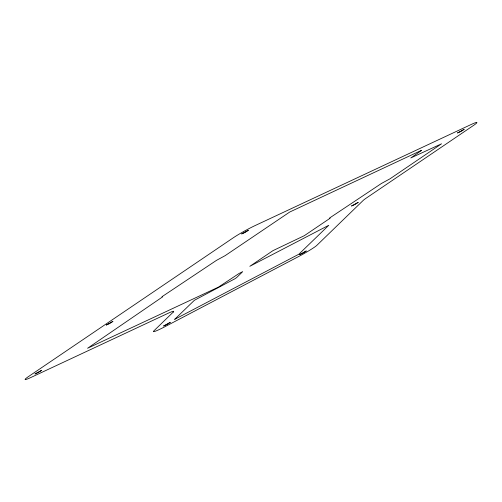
<?xml version="1.0" encoding="UTF-8"?>
<svg xmlns="http://www.w3.org/2000/svg" width="502" height="502" viewBox="0 0 502 502"><rect width="100%" height="100%" fill="white"/><g stroke="black" fill="none" stroke-linecap="round" stroke-linejoin="round"><path stroke-width="0.75" d="M174.727 319.31L298.847 254.225L328.797 225.272L249.827 266.305L272.988 250.63L304.312 235.683L329.758 218.477C331.069 217.717 328.496 218.521 330.278 217.548L381.394 183.494L390.048 178.787L441.528 143.81L410.768 157.967L421.598 150.38L420.983 150.569L289.723 212.032L225.172 255.631L216.469 260.375L162.366 296.45C160.991 297.253 163.69 296.343 161.845 297.379L87.58 348.262L218.433 287.138L239.027 273.49L242.736 271.62L236.53 277.675L234.66 278.911L194.362 300.303L174.734 319.285M35.052 373.946L38.309 372.528L41.71 370.3L35.077 373.908M106.305 325.001L109.561 323.583L112.963 321.355L106.305 325.001M163.665 325.961L166.915 324.543L170.322 322.315L163.665 325.961M241.738 233.894L244.989 232.476L248.396 230.249L241.738 233.894M299.638 254.596L302.888 253.177L306.295 250.944L299.638 254.596M351.595 205.971L354.851 204.552L358.252 202.325L351.595 205.971M457.554 132.936L460.805 131.518L464.212 129.29L457.554 132.936M173.278 312.049L153.838 330.893A17.79 1.393 -29 0 0 165.271 326.532L298.062 256.836A17.79 1.393 -29 0 0 316.881 245.315L363.191 200.43A17.79 1.393 -29 0 1 366.165 198.171L473.48 125.456A17.79 1.393 -29 0 0 471.071 124.54L255.054 225.593A17.79 1.393 -29 0 0 233.16 237.879L28.52 376.544A17.79 1.393 -29 0 0 30.929 377.46L167.888 313.392A17.79 1.393 -29 0 1 173.278 312.049"/></g></svg>
